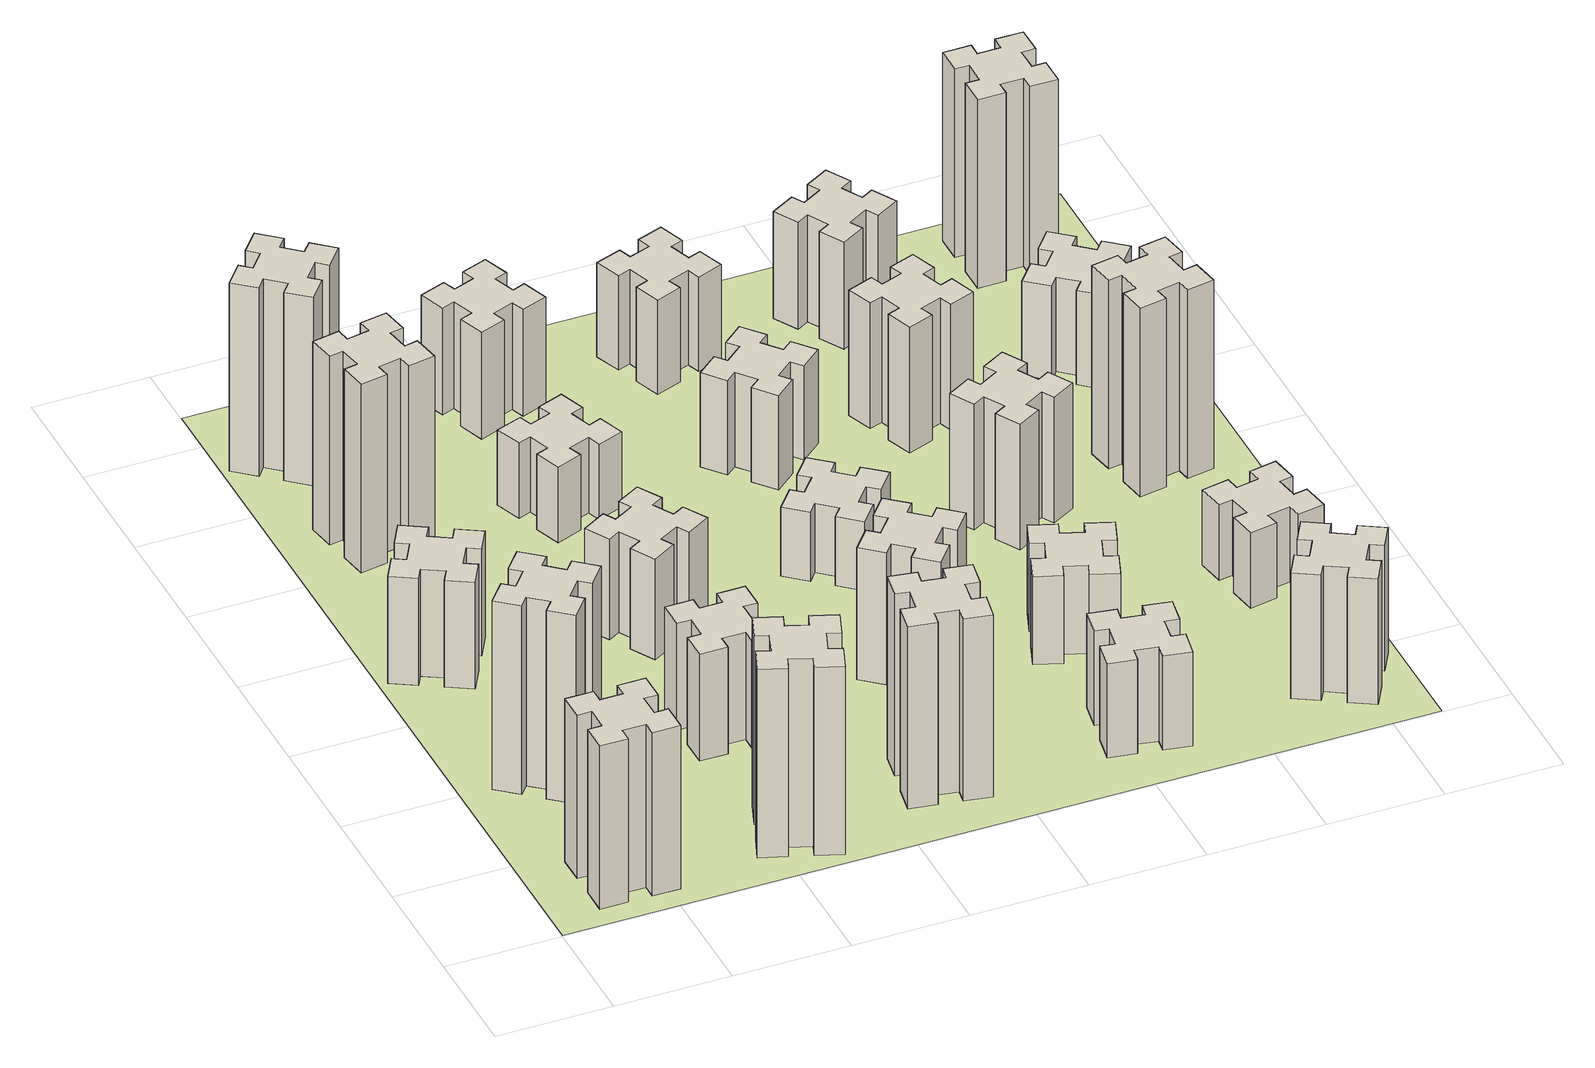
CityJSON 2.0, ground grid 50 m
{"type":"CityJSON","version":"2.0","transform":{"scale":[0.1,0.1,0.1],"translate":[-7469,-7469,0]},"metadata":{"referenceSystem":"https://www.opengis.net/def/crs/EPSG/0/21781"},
"CityObjects":{
"building1":{"type":"Building","attributes":{"class":"1000","function":"1000","usage":"1000","yearOfConstruction":2016,"roofType":"1000","measuredHeight":78,"storeysAboveGround":30,"storeysBelowGround":0},"geometry":[{"type":"Solid","lod":"1","boundaries":[[[[0,1,2,3,4,5,6,7,8,9,10,11,12,13,14,15,16,17,18,19]],[[17,16,20,21]],[[16,15,22,20]],[[15,14,23,22]],[[14,13,24,23]],[[13,12,25,24]],[[12,11,26,25]],[[11,10,27,26]],[[10,9,28,27]],[[9,8,29,28]],[[8,7,30,29]],[[7,6,31,30]],[[6,5,32,31]],[[5,4,33,32]],[[4,3,34,33]],[[3,2,35,34]],[[2,1,36,35]],[[1,0,37,36]],[[0,19,38,37]],[[19,18,39,38]],[[18,17,21,39]],[[24,25,26,27,28,29,30,31,32,33,34,35,36,37,38,39,21,20,22,23]]]]}]},
"building2":{"type":"Building","attributes":{"class":"1000","function":"1000","usage":"1000","yearOfConstruction":2016,"roofType":"1000","measuredHeight":90,"storeysAboveGround":30,"storeysBelowGround":0},"geometry":[{"type":"Solid","lod":"1","boundaries":[[[[40,41,42,43,44,45,46,47,48,49,50,51,52,53,54,55,56,57,58,59]],[[57,56,60,61]],[[56,55,62,60]],[[55,54,63,62]],[[54,53,64,63]],[[53,52,65,64]],[[52,51,66,65]],[[51,50,67,66]],[[50,49,68,67]],[[49,48,69,68]],[[48,47,70,69]],[[47,46,71,70]],[[46,45,72,71]],[[45,44,73,72]],[[44,43,74,73]],[[43,42,75,74]],[[42,41,76,75]],[[41,40,77,76]],[[40,59,78,77]],[[59,58,79,78]],[[58,57,61,79]],[[64,65,66,67,68,69,70,71,72,73,74,75,76,77,78,79,61,60,62,63]]]]}]},
"building3":{"type":"Building","attributes":{"class":"1000","function":"1000","usage":"1000","yearOfConstruction":2016,"roofType":"1000","measuredHeight":51,"storeysAboveGround":30,"storeysBelowGround":0},"geometry":[{"type":"Solid","lod":"1","boundaries":[[[[80,81,82,83,84,85,86,87,88,89,90,91,92,93,94,95,96,97,98,99]],[[97,96,100,101]],[[96,95,102,100]],[[95,94,103,102]],[[94,93,104,103]],[[93,92,105,104]],[[92,91,106,105]],[[91,90,107,106]],[[90,89,108,107]],[[89,88,109,108]],[[88,87,110,109]],[[87,86,111,110]],[[86,85,112,111]],[[85,84,113,112]],[[84,83,114,113]],[[83,82,115,114]],[[82,81,116,115]],[[81,80,117,116]],[[80,99,118,117]],[[99,98,119,118]],[[98,97,101,119]],[[104,105,106,107,108,109,110,111,112,113,114,115,116,117,118,119,101,100,102,103]]]]}]},
"building4":{"type":"Building","attributes":{"class":"1000","function":"1000","usage":"1000","yearOfConstruction":2016,"roofType":"1000","measuredHeight":90,"storeysAboveGround":30,"storeysBelowGround":0},"geometry":[{"type":"Solid","lod":"1","boundaries":[[[[120,121,122,123,124,125,126,127,128,129,130,131,132,133,134,135,136,137,138,139]],[[137,136,140,141]],[[136,135,142,140]],[[135,134,143,142]],[[134,133,144,143]],[[133,132,145,144]],[[132,131,146,145]],[[131,130,147,146]],[[130,129,148,147]],[[129,128,149,148]],[[128,127,150,149]],[[127,126,151,150]],[[126,125,152,151]],[[125,124,153,152]],[[124,123,154,153]],[[123,122,155,154]],[[122,121,156,155]],[[121,120,157,156]],[[120,139,158,157]],[[139,138,159,158]],[[138,137,141,159]],[[144,145,146,147,148,149,150,151,152,153,154,155,156,157,158,159,141,140,142,143]]]]}]},
"building5":{"type":"Building","attributes":{"class":"1000","function":"1000","usage":"1000","yearOfConstruction":2016,"roofType":"1000","measuredHeight":90,"storeysAboveGround":30,"storeysBelowGround":0},"geometry":[{"type":"Solid","lod":"1","boundaries":[[[[160,161,162,163,164,165,166,167,168,169,170,171,172,173,174,175,176,177,178,179]],[[177,176,180,181]],[[176,175,182,180]],[[175,174,183,182]],[[174,173,184,183]],[[173,172,185,184]],[[172,171,186,185]],[[171,170,187,186]],[[170,169,188,187]],[[169,168,189,188]],[[168,167,190,189]],[[167,166,191,190]],[[166,165,192,191]],[[165,164,193,192]],[[164,163,194,193]],[[163,162,195,194]],[[162,161,196,195]],[[161,160,197,196]],[[160,179,198,197]],[[179,178,199,198]],[[178,177,181,199]],[[184,185,186,187,188,189,190,191,192,193,194,195,196,197,198,199,181,180,182,183]]]]}]},
"building6":{"type":"Building","attributes":{"class":"1000","function":"1000","usage":"1000","yearOfConstruction":2016,"roofType":"1000","measuredHeight":90,"storeysAboveGround":30,"storeysBelowGround":0},"geometry":[{"type":"Solid","lod":"1","boundaries":[[[[200,201,202,203,204,205,206,207,208,209,210,211,212,213,214,215,216,217,218,219]],[[217,216,220,221]],[[216,215,222,220]],[[215,214,223,222]],[[214,213,224,223]],[[213,212,225,224]],[[212,211,226,225]],[[211,210,227,226]],[[210,209,228,227]],[[209,208,229,228]],[[208,207,230,229]],[[207,206,231,230]],[[206,205,232,231]],[[205,204,233,232]],[[204,203,234,233]],[[203,202,235,234]],[[202,201,236,235]],[[201,200,237,236]],[[200,219,238,237]],[[219,218,239,238]],[[218,217,221,239]],[[224,225,226,227,228,229,230,231,232,233,234,235,236,237,238,239,221,220,222,223]]]]}]},
"building7":{"type":"Building","attributes":{"class":"1000","function":"1000","usage":"1000","yearOfConstruction":2016,"roofType":"1000","measuredHeight":51,"storeysAboveGround":30,"storeysBelowGround":0},"geometry":[{"type":"Solid","lod":"1","boundaries":[[[[240,241,242,243,244,245,246,247,248,249,250,251,252,253,254,255,256,257,258,259]],[[257,256,260,261]],[[256,255,262,260]],[[255,254,263,262]],[[254,253,264,263]],[[253,252,265,264]],[[252,251,266,265]],[[251,250,267,266]],[[250,249,268,267]],[[249,248,269,268]],[[248,247,270,269]],[[247,246,271,270]],[[246,245,272,271]],[[245,244,273,272]],[[244,243,274,273]],[[243,242,275,274]],[[242,241,276,275]],[[241,240,277,276]],[[240,259,278,277]],[[259,258,279,278]],[[258,257,261,279]],[[264,265,266,267,268,269,270,271,272,273,274,275,276,277,278,279,261,260,262,263]]]]}]},
"building8":{"type":"Building","attributes":{"class":"1000","function":"1000","usage":"1000","yearOfConstruction":2016,"roofType":"1000","measuredHeight":48,"storeysAboveGround":30,"storeysBelowGround":0},"geometry":[{"type":"Solid","lod":"1","boundaries":[[[[280,281,282,283,284,285,286,287,288,289,290,291,292,293,294,295,296,297,298,299]],[[297,296,300,301]],[[296,295,302,300]],[[295,294,303,302]],[[294,293,304,303]],[[293,292,305,304]],[[292,291,306,305]],[[291,290,307,306]],[[290,289,308,307]],[[289,288,309,308]],[[288,287,310,309]],[[287,286,311,310]],[[286,285,312,311]],[[285,284,313,312]],[[284,283,314,313]],[[283,282,315,314]],[[282,281,316,315]],[[281,280,317,316]],[[280,299,318,317]],[[299,298,319,318]],[[298,297,301,319]],[[304,305,306,307,308,309,310,311,312,313,314,315,316,317,318,319,301,300,302,303]]]]}]},
"building9":{"type":"Building","attributes":{"class":"1000","function":"1000","usage":"1000","yearOfConstruction":2016,"roofType":"1000","measuredHeight":87,"storeysAboveGround":30,"storeysBelowGround":0},"geometry":[{"type":"Solid","lod":"1","boundaries":[[[[320,321,322,323,324,325,326,327,328,329,330,331,332,333,334,335,336,337,338,339]],[[337,336,340,341]],[[336,335,342,340]],[[335,334,343,342]],[[334,333,344,343]],[[333,332,345,344]],[[332,331,346,345]],[[331,330,347,346]],[[330,329,348,347]],[[329,328,349,348]],[[328,327,350,349]],[[327,326,351,350]],[[326,325,352,351]],[[325,324,353,352]],[[324,323,354,353]],[[323,322,355,354]],[[322,321,356,355]],[[321,320,357,356]],[[320,339,358,357]],[[339,338,359,358]],[[338,337,341,359]],[[344,345,346,347,348,349,350,351,352,353,354,355,356,357,358,359,341,340,342,343]]]]}]},
"building10":{"type":"Building","attributes":{"class":"1000","function":"1000","usage":"1000","yearOfConstruction":2016,"roofType":"1000","measuredHeight":36,"storeysAboveGround":30,"storeysBelowGround":0},"geometry":[{"type":"Solid","lod":"1","boundaries":[[[[360,361,362,363,364,365,366,367,368,369,370,371,372,373,374,375,376,377,378,379]],[[377,376,380,381]],[[376,375,382,380]],[[375,374,383,382]],[[374,373,384,383]],[[373,372,385,384]],[[372,371,386,385]],[[371,370,387,386]],[[370,369,388,387]],[[369,368,389,388]],[[368,367,390,389]],[[367,366,391,390]],[[366,365,392,391]],[[365,364,393,392]],[[364,363,394,393]],[[363,362,395,394]],[[362,361,396,395]],[[361,360,397,396]],[[360,379,398,397]],[[379,378,399,398]],[[378,377,381,399]],[[384,385,386,387,388,389,390,391,392,393,394,395,396,397,398,399,381,380,382,383]]]]}]},
"building11":{"type":"Building","attributes":{"class":"1000","function":"1000","usage":"1000","yearOfConstruction":2016,"roofType":"1000","measuredHeight":51,"storeysAboveGround":30,"storeysBelowGround":0},"geometry":[{"type":"Solid","lod":"1","boundaries":[[[[400,401,402,403,404,405,406,407,408,409,410,411,412,413,414,415,416,417,418,419]],[[417,416,420,421]],[[416,415,422,420]],[[415,414,423,422]],[[414,413,424,423]],[[413,412,425,424]],[[412,411,426,425]],[[411,410,427,426]],[[410,409,428,427]],[[409,408,429,428]],[[408,407,430,429]],[[407,406,431,430]],[[406,405,432,431]],[[405,404,433,432]],[[404,403,434,433]],[[403,402,435,434]],[[402,401,436,435]],[[401,400,437,436]],[[400,419,438,437]],[[419,418,439,438]],[[418,417,421,439]],[[424,425,426,427,428,429,430,431,432,433,434,435,436,437,438,439,421,420,422,423]]]]}]},
"building12":{"type":"Building","attributes":{"class":"1000","function":"1000","usage":"1000","yearOfConstruction":2016,"roofType":"1000","measuredHeight":63,"storeysAboveGround":30,"storeysBelowGround":0},"geometry":[{"type":"Solid","lod":"1","boundaries":[[[[440,441,442,443,444,445,446,447,448,449,450,451,452,453,454,455,456,457,458,459]],[[457,456,460,461]],[[456,455,462,460]],[[455,454,463,462]],[[454,453,464,463]],[[453,452,465,464]],[[452,451,466,465]],[[451,450,467,466]],[[450,449,468,467]],[[449,448,469,468]],[[448,447,470,469]],[[447,446,471,470]],[[446,445,472,471]],[[445,444,473,472]],[[444,443,474,473]],[[443,442,475,474]],[[442,441,476,475]],[[441,440,477,476]],[[440,459,478,477]],[[459,458,479,478]],[[458,457,461,479]],[[464,465,466,467,468,469,470,471,472,473,474,475,476,477,478,479,461,460,462,463]]]]}]},
"building13":{"type":"Building","attributes":{"class":"1000","function":"1000","usage":"1000","yearOfConstruction":2016,"roofType":"1000","measuredHeight":33,"storeysAboveGround":30,"storeysBelowGround":0},"geometry":[{"type":"Solid","lod":"1","boundaries":[[[[480,481,482,483,484,485,486,487,488,489,490,491,492,493,494,495,496,497,498,499]],[[497,496,500,501]],[[496,495,502,500]],[[495,494,503,502]],[[494,493,504,503]],[[493,492,505,504]],[[492,491,506,505]],[[491,490,507,506]],[[490,489,508,507]],[[489,488,509,508]],[[488,487,510,509]],[[487,486,511,510]],[[486,485,512,511]],[[485,484,513,512]],[[484,483,514,513]],[[483,482,515,514]],[[482,481,516,515]],[[481,480,517,516]],[[480,499,518,517]],[[499,498,519,518]],[[498,497,501,519]],[[504,505,506,507,508,509,510,511,512,513,514,515,516,517,518,519,501,500,502,503]]]]}]},
"building14":{"type":"Building","attributes":{"class":"1000","function":"1000","usage":"1000","yearOfConstruction":2016,"roofType":"1000","measuredHeight":45,"storeysAboveGround":30,"storeysBelowGround":0},"geometry":[{"type":"Solid","lod":"1","boundaries":[[[[520,521,522,523,524,525,526,527,528,529,530,531,532,533,534,535,536,537,538,539]],[[537,536,540,541]],[[536,535,542,540]],[[535,534,543,542]],[[534,533,544,543]],[[533,532,545,544]],[[532,531,546,545]],[[531,530,547,546]],[[530,529,548,547]],[[529,528,549,548]],[[528,527,550,549]],[[527,526,551,550]],[[526,525,552,551]],[[525,524,553,552]],[[524,523,554,553]],[[523,522,555,554]],[[522,521,556,555]],[[521,520,557,556]],[[520,539,558,557]],[[539,538,559,558]],[[538,537,541,559]],[[544,545,546,547,548,549,550,551,552,553,554,555,556,557,558,559,541,540,542,543]]]]}]},
"building15":{"type":"Building","attributes":{"class":"1000","function":"1000","usage":"1000","yearOfConstruction":2016,"roofType":"1000","measuredHeight":45,"storeysAboveGround":30,"storeysBelowGround":0},"geometry":[{"type":"Solid","lod":"1","boundaries":[[[[560,561,562,563,564,565,566,567,568,569,570,571,572,573,574,575,576,577,578,579]],[[577,576,580,581]],[[576,575,582,580]],[[575,574,583,582]],[[574,573,584,583]],[[573,572,585,584]],[[572,571,586,585]],[[571,570,587,586]],[[570,569,588,587]],[[569,568,589,588]],[[568,567,590,589]],[[567,566,591,590]],[[566,565,592,591]],[[565,564,593,592]],[[564,563,594,593]],[[563,562,595,594]],[[562,561,596,595]],[[561,560,597,596]],[[560,579,598,597]],[[579,578,599,598]],[[578,577,581,599]],[[584,585,586,587,588,589,590,591,592,593,594,595,596,597,598,599,581,580,582,583]]]]}]},
"building16":{"type":"Building","attributes":{"class":"1000","function":"1000","usage":"1000","yearOfConstruction":2016,"roofType":"1000","measuredHeight":45,"storeysAboveGround":30,"storeysBelowGround":0},"geometry":[{"type":"Solid","lod":"1","boundaries":[[[[600,601,602,603,604,605,606,607,608,609,610,611,612,613,614,615,616,617,618,619]],[[617,616,620,621]],[[616,615,622,620]],[[615,614,623,622]],[[614,613,624,623]],[[613,612,625,624]],[[612,611,626,625]],[[611,610,627,626]],[[610,609,628,627]],[[609,608,629,628]],[[608,607,630,629]],[[607,606,631,630]],[[606,605,632,631]],[[605,604,633,632]],[[604,603,634,633]],[[603,602,635,634]],[[602,601,636,635]],[[601,600,637,636]],[[600,619,638,637]],[[619,618,639,638]],[[618,617,621,639]],[[624,625,626,627,628,629,630,631,632,633,634,635,636,637,638,639,621,620,622,623]]]]}]},
"building17":{"type":"Building","attributes":{"class":"1000","function":"1000","usage":"1000","yearOfConstruction":2016,"roofType":"1000","measuredHeight":42,"storeysAboveGround":30,"storeysBelowGround":0},"geometry":[{"type":"Solid","lod":"1","boundaries":[[[[640,641,642,643,644,645,646,647,648,649,650,651,652,653,654,655,656,657,658,659]],[[657,656,660,661]],[[656,655,662,660]],[[655,654,663,662]],[[654,653,664,663]],[[653,652,665,664]],[[652,651,666,665]],[[651,650,667,666]],[[650,649,668,667]],[[649,648,669,668]],[[648,647,670,669]],[[647,646,671,670]],[[646,645,672,671]],[[645,644,673,672]],[[644,643,674,673]],[[643,642,675,674]],[[642,641,676,675]],[[641,640,677,676]],[[640,659,678,677]],[[659,658,679,678]],[[658,657,661,679]],[[664,665,666,667,668,669,670,671,672,673,674,675,676,677,678,679,661,660,662,663]]]]}]},
"building18":{"type":"Building","attributes":{"class":"1000","function":"1000","usage":"1000","yearOfConstruction":2016,"roofType":"1000","measuredHeight":60,"storeysAboveGround":30,"storeysBelowGround":0},"geometry":[{"type":"Solid","lod":"1","boundaries":[[[[680,681,682,683,684,685,686,687,688,689,690,691,692,693,694,695,696,697,698,699]],[[697,696,700,701]],[[696,695,702,700]],[[695,694,703,702]],[[694,693,704,703]],[[693,692,705,704]],[[692,691,706,705]],[[691,690,707,706]],[[690,689,708,707]],[[689,688,709,708]],[[688,687,710,709]],[[687,686,711,710]],[[686,685,712,711]],[[685,684,713,712]],[[684,683,714,713]],[[683,682,715,714]],[[682,681,716,715]],[[681,680,717,716]],[[680,699,718,717]],[[699,698,719,718]],[[698,697,701,719]],[[704,705,706,707,708,709,710,711,712,713,714,715,716,717,718,719,701,700,702,703]]]]}]},
"building19":{"type":"Building","attributes":{"class":"1000","function":"1000","usage":"1000","yearOfConstruction":2016,"roofType":"1000","measuredHeight":60,"storeysAboveGround":30,"storeysBelowGround":0},"geometry":[{"type":"Solid","lod":"1","boundaries":[[[[720,721,722,723,724,725,726,727,728,729,730,731,732,733,734,735,736,737,738,739]],[[737,736,740,741]],[[736,735,742,740]],[[735,734,743,742]],[[734,733,744,743]],[[733,732,745,744]],[[732,731,746,745]],[[731,730,747,746]],[[730,729,748,747]],[[729,728,749,748]],[[728,727,750,749]],[[727,726,751,750]],[[726,725,752,751]],[[725,724,753,752]],[[724,723,754,753]],[[723,722,755,754]],[[722,721,756,755]],[[721,720,757,756]],[[720,739,758,757]],[[739,738,759,758]],[[738,737,741,759]],[[744,745,746,747,748,749,750,751,752,753,754,755,756,757,758,759,741,740,742,743]]]]}]},
"building20":{"type":"Building","attributes":{"class":"1000","function":"1000","usage":"1000","yearOfConstruction":2016,"roofType":"1000","measuredHeight":60,"storeysAboveGround":30,"storeysBelowGround":0},"geometry":[{"type":"Solid","lod":"1","boundaries":[[[[760,761,762,763,764,765,766,767,768,769,770,771,772,773,774,775,776,777,778,779]],[[777,776,780,781]],[[776,775,782,780]],[[775,774,783,782]],[[774,773,784,783]],[[773,772,785,784]],[[772,771,786,785]],[[771,770,787,786]],[[770,769,788,787]],[[769,768,789,788]],[[768,767,790,789]],[[767,766,791,790]],[[766,765,792,791]],[[765,764,793,792]],[[764,763,794,793]],[[763,762,795,794]],[[762,761,796,795]],[[761,760,797,796]],[[760,779,798,797]],[[779,778,799,798]],[[778,777,781,799]],[[784,785,786,787,788,789,790,791,792,793,794,795,796,797,798,799,781,780,782,783]]]]}]},
"building21":{"type":"Building","attributes":{"class":"1000","function":"1000","usage":"1000","yearOfConstruction":2016,"roofType":"1000","measuredHeight":51,"storeysAboveGround":30,"storeysBelowGround":0},"geometry":[{"type":"Solid","lod":"1","boundaries":[[[[800,801,802,803,804,805,806,807,808,809,810,811,812,813,814,815,816,817,818,819]],[[817,816,820,821]],[[816,815,822,820]],[[815,814,823,822]],[[814,813,824,823]],[[813,812,825,824]],[[812,811,826,825]],[[811,810,827,826]],[[810,809,828,827]],[[809,808,829,828]],[[808,807,830,829]],[[807,806,831,830]],[[806,805,832,831]],[[805,804,833,832]],[[804,803,834,833]],[[803,802,835,834]],[[802,801,836,835]],[[801,800,837,836]],[[800,819,838,837]],[[819,818,839,838]],[[818,817,821,839]],[[824,825,826,827,828,829,830,831,832,833,834,835,836,837,838,839,821,820,822,823]]]]}]},
"building22":{"type":"Building","attributes":{"class":"1000","function":"1000","usage":"1000","yearOfConstruction":2016,"roofType":"1000","measuredHeight":36,"storeysAboveGround":30,"storeysBelowGround":0},"geometry":[{"type":"Solid","lod":"1","boundaries":[[[[840,841,842,843,844,845,846,847,848,849,850,851,852,853,854,855,856,857,858,859]],[[857,856,860,861]],[[856,855,862,860]],[[855,854,863,862]],[[854,853,864,863]],[[853,852,865,864]],[[852,851,866,865]],[[851,850,867,866]],[[850,849,868,867]],[[849,848,869,868]],[[848,847,870,869]],[[847,846,871,870]],[[846,845,872,871]],[[845,844,873,872]],[[844,843,874,873]],[[843,842,875,874]],[[842,841,876,875]],[[841,840,877,876]],[[840,859,878,877]],[[859,858,879,878]],[[858,857,861,879]],[[864,865,866,867,868,869,870,871,872,873,874,875,876,877,878,879,861,860,862,863]]]]}]},
"building23":{"type":"Building","attributes":{"class":"1000","function":"1000","usage":"1000","yearOfConstruction":2016,"roofType":"1000","measuredHeight":90,"storeysAboveGround":30,"storeysBelowGround":0},"geometry":[{"type":"Solid","lod":"1","boundaries":[[[[880,881,882,883,884,885,886,887,888,889,890,891,892,893,894,895,896,897,898,899]],[[897,896,900,901]],[[896,895,902,900]],[[895,894,903,902]],[[894,893,904,903]],[[893,892,905,904]],[[892,891,906,905]],[[891,890,907,906]],[[890,889,908,907]],[[889,888,909,908]],[[888,887,910,909]],[[887,886,911,910]],[[886,885,912,911]],[[885,884,913,912]],[[884,883,914,913]],[[883,882,915,914]],[[882,881,916,915]],[[881,880,917,916]],[[880,899,918,917]],[[899,898,919,918]],[[898,897,901,919]],[[904,905,906,907,908,909,910,911,912,913,914,915,916,917,918,919,901,900,902,903]]]]}]},
"building24":{"type":"Building","attributes":{"class":"1000","function":"1000","usage":"1000","yearOfConstruction":2016,"roofType":"1000","measuredHeight":45,"storeysAboveGround":30,"storeysBelowGround":0},"geometry":[{"type":"Solid","lod":"1","boundaries":[[[[920,921,922,923,924,925,926,927,928,929,930,931,932,933,934,935,936,937,938,939]],[[937,936,940,941]],[[936,935,942,940]],[[935,934,943,942]],[[934,933,944,943]],[[933,932,945,944]],[[932,931,946,945]],[[931,930,947,946]],[[930,929,948,947]],[[929,928,949,948]],[[928,927,950,949]],[[927,926,951,950]],[[926,925,952,951]],[[925,924,953,952]],[[924,923,954,953]],[[923,922,955,954]],[[922,921,956,955]],[[921,920,957,956]],[[920,939,958,957]],[[939,938,959,958]],[[938,937,941,959]],[[944,945,946,947,948,949,950,951,952,953,954,955,956,957,958,959,941,940,942,943]]]]}]},
"building25":{"type":"Building","attributes":{"class":"1000","function":"1000","usage":"1000","yearOfConstruction":2016,"roofType":"1000","measuredHeight":90,"storeysAboveGround":30,"storeysBelowGround":0},"geometry":[{"type":"Solid","lod":"1","boundaries":[[[[960,961,962,963,964,965,966,967,968,969,970,971,972,973,974,975,976,977,978,979]],[[977,976,980,981]],[[976,975,982,980]],[[975,974,983,982]],[[974,973,984,983]],[[973,972,985,984]],[[972,971,986,985]],[[971,970,987,986]],[[970,969,988,987]],[[969,968,989,988]],[[968,967,990,989]],[[967,966,991,990]],[[966,965,992,991]],[[965,964,993,992]],[[964,963,994,993]],[[963,962,995,994]],[[962,961,996,995]],[[961,960,997,996]],[[960,979,998,997]],[[979,978,999,998]],[[978,977,981,999]],[[984,985,986,987,988,989,990,991,992,993,994,995,996,997,998,999,981,980,982,983]]]]}]},
"landuse1":{"type":"LandUse","attributes":{"name":"plot1","function":"1010"},"geometry":[{"type":"MultiSurface","lod":"1","boundaries":[[[1000,1001,1002,1003]]]}]}
},
"vertices":[
[265,325,0],[265,225,0],[205,225,0],[205,105,0],[325,105,0],[325,165,0],[425,165,0],[425,105,0],[545,105,0],[545,225,0],[485,225,0],[485,325,0],[545,325,0],[545,445,0],[425,445,0],[425,385,0],[325,385,0],[325,445,0],[205,445,0],[205,325,0],[325,385,780],[325,445,780],[425,385,780],[425,445,780],[545,445,780],[545,325,780],[485,325,780],[485,225,780],[545,225,780],[545,105,780],[425,105,780],[425,165,780],[325,165,780],[325,105,780],[205,105,780],[205,225,780],[265,225,780],[265,325,780],[205,325,780],[205,445,780],
[484,1067,0],[408,1132,0],[446,1178,0],[354,1255,0],[277,1163,0],[323,1124,0],[259,1048,0],[213,1086,0],[136,994,0],[228,917,0],[266,963,0],[343,899,0],[304,853,0],[396,776,0],[473,868,0],[427,906,0],[492,983,0],[538,944,0],[615,1036,0],[523,1113,0],[492,983,900],[538,944,900],[427,906,900],[473,868,900],[396,776,900],[304,853,900],[343,899,900],[266,963,900],[228,917,900],[136,994,900],[213,1086,900],[259,1048,900],[323,1124,900],[277,1163,900],[354,1255,900],[446,1178,900],[408,1132,900],[484,1067,900],[523,1113,900],[615,1036,900],
[374,1926,0],[287,1976,0],[317,2028,0],[213,2088,0],[153,1984,0],[205,1954,0],[155,1867,0],[103,1897,0],[43,1793,0],[147,1733,0],[177,1785,0],[264,1735,0],[234,1683,0],[338,1623,0],[398,1727,0],[346,1757,0],[396,1844,0],[448,1814,0],[508,1918,0],[404,1978,0],[396,1844,510],[448,1814,510],[346,1757,510],[398,1727,510],[338,1623,510],[234,1683,510],[264,1735,510],[177,1785,510],[147,1733,510],[43,1793,510],[103,1897,510],[155,1867,510],[205,1954,510],[153,1984,510],[213,2088,510],[317,2028,510],[287,1976,510],[374,1926,510],[404,1978,510],[508,1918,510],
[405,2812,0],[307,2795,0],[297,2854,0],[178,2833,0],[199,2715,0],[258,2725,0],[276,2627,0],[217,2617,0],[237,2498,0],[356,2519,0],[345,2578,0],[444,2596,0],[454,2537,0],[572,2557,0],[551,2676,0],[492,2665,0],[475,2764,0],[534,2774,0],[513,2892,0],[395,2871,0],[475,2764,900],[534,2774,900],[492,2665,900],[551,2676,900],[572,2557,900],[454,2537,900],[444,2596,900],[345,2578,900],[356,2519,900],[237,2498,900],[217,2617,900],[276,2627,900],[258,2725,900],[199,2715,900],[178,2833,900],[297,2854,900],[307,2795,900],[405,2812,900],[395,2871,900],[513,2892,900],
[1029,360,0],[995,266,0],[939,287,0],[897,174,0],[1010,133,0],[1031,189,0],[1125,155,0],[1104,99,0],[1217,57,0],[1258,170,0],[1202,191,0],[1236,285,0],[1292,264,0],[1333,377,0],[1220,418,0],[1200,362,0],[1106,396,0],[1127,452,0],[1014,493,0],[973,380,0],[1106,396,900],[1127,452,900],[1200,362,900],[1220,418,900],[1333,377,900],[1292,264,900],[1236,285,900],[1202,191,900],[1258,170,900],[1217,57,900],[1104,99,900],[1125,155,900],[1031,189,900],[1010,133,900],[897,174,900],[939,287,900],[995,266,900],[1029,360,900],[973,380,900],[1014,493,900],
[384,3387,0],[308,3452,0],[346,3498,0],[254,3575,0],[177,3483,0],[223,3444,0],[159,3368,0],[113,3406,0],[36,3314,0],[128,3237,0],[166,3283,0],[243,3219,0],[204,3173,0],[296,3096,0],[373,3188,0],[327,3226,0],[392,3303,0],[438,3264,0],[515,3356,0],[423,3433,0],[392,3303,900],[438,3264,900],[327,3226,900],[373,3188,900],[296,3096,900],[204,3173,900],[243,3219,900],[166,3283,900],[128,3237,900],[36,3314,900],[113,3406,900],[159,3368,900],[223,3444,900],[177,3483,900],[254,3575,900],[346,3498,900],[308,3452,900],[384,3387,900],[423,3433,900],[515,3356,900],
[1165,1125,0],[1065,1125,0],[1065,1185,0],[945,1185,0],[945,1065,0],[1005,1065,0],[1005,965,0],[945,965,0],[945,845,0],[1065,845,0],[1065,905,0],[1165,905,0],[1165,845,0],[1285,845,0],[1285,965,0],[1225,965,0],[1225,1065,0],[1285,1065,0],[1285,1185,0],[1165,1185,0],[1225,1065,510],[1285,1065,510],[1225,965,510],[1285,965,510],[1285,845,510],[1165,845,510],[1165,905,510],[1065,905,510],[1065,845,510],[945,845,510],[945,965,510],[1005,965,510],[1005,1065,510],[945,1065,510],[945,1185,510],[1065,1185,510],[1065,1125,510],[1165,1125,510],[1165,1185,510],[1285,1185,510],
[995,1744,0],[1045,1657,0],[993,1627,0],[1053,1523,0],[1157,1583,0],[1127,1635,0],[1214,1685,0],[1244,1633,0],[1348,1693,0],[1288,1797,0],[1236,1767,0],[1186,1854,0],[1238,1884,0],[1178,1988,0],[1074,1928,0],[1104,1876,0],[1017,1826,0],[987,1878,0],[883,1818,0],[943,1714,0],[1017,1826,480],[987,1878,480],[1104,1876,480],[1074,1928,480],[1178,1988,480],[1238,1884,480],[1186,1854,480],[1236,1767,480],[1288,1797,480],[1348,1693,480],[1244,1633,480],[1214,1685,480],[1127,1635,480],[1157,1583,480],[1053,1523,480],[993,1627,480],[1045,1657,480],[995,1744,480],[943,1714,480],[883,1818,480],
[1855,307,0],[1872,405,0],[1931,395,0],[1952,513,0],[1834,534,0],[1824,475,0],[1725,492,0],[1736,551,0],[1617,572,0],[1597,454,0],[1656,444,0],[1638,345,0],[1579,356,0],[1558,237,0],[1677,217,0],[1687,276,0],[1785,258,0],[1775,199,0],[1893,178,0],[1914,297,0],[1785,258,870],[1775,199,870],[1687,276,870],[1677,217,870],[1558,237,870],[1579,356,870],[1638,345,870],[1656,444,870],[1597,454,870],[1617,572,870],[1736,551,870],[1725,492,870],[1824,475,870],[1834,534,870],[1952,513,870],[1931,395,870],[1872,405,870],[1855,307,870],[1914,297,870],[1893,178,870],
[1125,2716,0],[1031,2682,0],[1010,2738,0],[897,2697,0],[939,2584,0],[995,2605,0],[1029,2511,0],[973,2490,0],[1014,2377,0],[1127,2419,0],[1106,2475,0],[1200,2509,0],[1220,2453,0],[1333,2494,0],[1292,2607,0],[1236,2586,0],[1202,2680,0],[1258,2700,0],[1217,2813,0],[1104,2772,0],[1202,2680,360],[1258,2700,360],[1236,2586,360],[1292,2607,360],[1333,2494,360],[1220,2453,360],[1200,2509,360],[1106,2475,360],[1127,2419,360],[1014,2377,360],[973,2490,360],[1029,2511,360],[995,2605,360],[939,2584,360],[897,2697,360],[1010,2738,360],[1031,2682,360],[1125,2716,360],[1104,2772,360],[1217,2813,360],
[1125,3456,0],[1031,3422,0],[1010,3478,0],[897,3437,0],[939,3324,0],[995,3345,0],[1029,3251,0],[973,3230,0],[1014,3117,0],[1127,3159,0],[1106,3215,0],[1200,3249,0],[1220,3193,0],[1333,3234,0],[1292,3347,0],[1236,3326,0],[1202,3420,0],[1258,3440,0],[1217,3553,0],[1104,3512,0],[1202,3420,510],[1258,3440,510],[1236,3326,510],[1292,3347,510],[1333,3234,510],[1220,3193,510],[1200,3249,510],[1106,3215,510],[1127,3159,510],[1014,3117,510],[973,3230,510],[1029,3251,510],[995,3345,510],[939,3324,510],[897,3437,510],[1010,3478,510],[1031,3422,510],[1125,3456,510],[1104,3512,510],[1217,3553,510],
[2007,1006,0],[2072,1083,0],[2118,1044,0],[2195,1136,0],[2103,1213,0],[2064,1167,0],[1988,1232,0],[2026,1278,0],[1934,1355,0],[1857,1263,0],[1903,1224,0],[1839,1148,0],[1793,1186,0],[1716,1094,0],[1808,1017,0],[1846,1063,0],[1923,999,0],[1884,953,0],[1976,876,0],[2053,968,0],[1923,999,630],[1884,953,630],[1846,1063,630],[1808,1017,630],[1716,1094,630],[1793,1186,630],[1839,1148,630],[1903,1224,630],[1857,1263,630],[1934,1355,630],[2026,1278,630],[1988,1232,630],[2064,1167,630],[2103,1213,630],[2195,1136,630],[2118,1044,630],[2072,1083,630],[2007,1006,630],[2053,968,630],[1976,876,630],
[2007,1746,0],[2072,1823,0],[2118,1784,0],[2195,1876,0],[2103,1953,0],[2064,1907,0],[1988,1972,0],[2026,2018,0],[1934,2095,0],[1857,2003,0],[1903,1964,0],[1839,1888,0],[1793,1926,0],[1716,1834,0],[1808,1757,0],[1846,1803,0],[1923,1739,0],[1884,1693,0],[1976,1616,0],[2053,1708,0],[1923,1739,330],[1884,1693,330],[1846,1803,330],[1808,1757,330],[1716,1834,330],[1793,1926,330],[1839,1888,330],[1903,1964,330],[1857,2003,330],[1934,2095,330],[2026,2018,330],[1988,1972,330],[2064,1907,330],[2103,1953,330],[2195,1876,330],[2118,1784,330],[2072,1823,330],[2007,1746,330],[2053,1708,330],[1976,1616,330],
[2664,475,0],[2565,492,0],[2576,551,0],[2457,572,0],[2437,454,0],[2496,444,0],[2478,345,0],[2419,356,0],[2398,237,0],[2517,217,0],[2527,276,0],[2625,258,0],[2615,199,0],[2733,178,0],[2754,297,0],[2695,307,0],[2712,405,0],[2771,395,0],[2792,513,0],[2674,534,0],[2712,405,450],[2771,395,450],[2695,307,450],[2754,297,450],[2733,178,450],[2615,199,450],[2625,258,450],[2527,276,450],[2517,217,450],[2398,237,450],[2419,356,450],[2478,345,450],[2496,444,450],[2437,454,450],[2457,572,450],[2576,551,450],[2565,492,450],[2664,475,450],[2674,534,450],[2792,513,450],
[1988,2479,0],[2064,2543,0],[2103,2497,0],[2195,2574,0],[2118,2666,0],[2072,2628,0],[2007,2704,0],[2053,2743,0],[1976,2835,0],[1884,2758,0],[1923,2712,0],[1846,2647,0],[1808,2693,0],[1716,2616,0],[1793,2524,0],[1839,2563,0],[1903,2486,0],[1857,2448,0],[1934,2356,0],[2026,2433,0],[1903,2486,450],[1857,2448,450],[1839,2563,450],[1793,2524,450],[1716,2616,450],[1808,2693,450],[1846,2647,450],[1923,2712,450],[1884,2758,450],[1976,2835,450],[2053,2743,450],[2007,2704,450],[2072,2628,450],[2118,2666,450],[2195,2574,450],[2103,2497,450],[2064,2543,450],[1988,2479,450],[2026,2433,450],[1934,2356,450],
[1865,3456,0],[1771,3422,0],[1750,3478,0],[1637,3437,0],[1679,3324,0],[1735,3345,0],[1769,3251,0],[1713,3230,0],[1754,3117,0],[1867,3159,0],[1846,3215,0],[1940,3249,0],[1960,3193,0],[2073,3234,0],[2032,3347,0],[1976,3326,0],[1942,3420,0],[1998,3440,0],[1957,3553,0],[1844,3512,0],[1942,3420,450],[1998,3440,450],[1976,3326,450],[2032,3347,450],[2073,3234,450],[1960,3193,450],[1940,3249,450],[1846,3215,450],[1867,3159,450],[1754,3117,450],[1713,3230,450],[1769,3251,450],[1735,3345,450],[1679,3324,450],[1637,3437,450],[1750,3478,450],[1771,3422,450],[1865,3456,450],[1844,3512,450],[1957,3553,450],
[2682,931,0],[2716,1025,0],[2772,1004,0],[2813,1117,0],[2700,1158,0],[2680,1102,0],[2586,1136,0],[2607,1192,0],[2494,1233,0],[2453,1120,0],[2509,1100,0],[2475,1006,0],[2419,1027,0],[2377,914,0],[2490,873,0],[2511,929,0],[2605,895,0],[2584,839,0],[2697,797,0],[2738,910,0],[2605,895,420],[2584,839,420],[2511,929,420],[2490,873,420],[2377,914,420],[2419,1027,420],[2475,1006,420],[2509,1100,420],[2453,1120,420],[2494,1233,420],[2607,1192,420],[2586,1136,420],[2680,1102,420],[2700,1158,420],[2813,1117,420],[2772,1004,420],[2716,1025,420],[2682,931,420],[2738,910,420],[2697,797,420],
[2816,1867,0],[2766,1954,0],[2818,1984,0],[2758,2088,0],[2654,2028,0],[2684,1976,0],[2597,1926,0],[2567,1978,0],[2463,1918,0],[2523,1814,0],[2575,1844,0],[2625,1757,0],[2573,1727,0],[2633,1623,0],[2737,1683,0],[2707,1735,0],[2794,1785,0],[2824,1733,0],[2928,1793,0],[2868,1897,0],[2794,1785,600],[2824,1733,600],[2707,1735,600],[2737,1683,600],[2633,1623,600],[2573,1727,600],[2625,1757,600],[2575,1844,600],[2523,1814,600],[2463,1918,600],[2567,1978,600],[2597,1926,600],[2684,1976,600],[2654,2028,600],[2758,2088,600],[2818,1984,600],[2766,1954,600],[2816,1867,600],[2868,1897,600],[2928,1793,600],
[2586,2475,0],[2680,2509,0],[2700,2453,0],[2813,2494,0],[2772,2607,0],[2716,2586,0],[2682,2680,0],[2738,2700,0],[2697,2813,0],[2584,2772,0],[2605,2716,0],[2511,2682,0],[2490,2738,0],[2377,2697,0],[2419,2584,0],[2475,2605,0],[2509,2511,0],[2453,2490,0],[2494,2377,0],[2607,2419,0],[2509,2511,600],[2453,2490,600],[2475,2605,600],[2419,2584,600],[2377,2697,600],[2490,2738,600],[2511,2682,600],[2605,2716,600],[2584,2772,600],[2697,2813,600],[2738,2700,600],[2682,2680,600],[2716,2586,600],[2772,2607,600],[2813,2494,600],[2700,2453,600],[2680,2509,600],[2586,2475,600],[2607,2419,600],[2494,2377,600],
[3365,474,0],[3315,387,0],[3263,417,0],[3203,313,0],[3307,253,0],[3337,305,0],[3424,255,0],[3394,203,0],[3498,143,0],[3558,247,0],[3506,277,0],[3556,364,0],[3608,334,0],[3668,438,0],[3564,498,0],[3534,446,0],[3447,496,0],[3477,548,0],[3373,608,0],[3313,504,0],[3447,496,600],[3477,548,600],[3534,446,600],[3564,498,600],[3668,438,600],[3608,334,600],[3556,364,600],[3506,277,600],[3558,247,600],[3498,143,600],[3394,203,600],[3424,255,600],[3337,305,600],[3307,253,600],[3203,313,600],[3263,417,600],[3315,387,600],[3365,474,600],[3313,504,600],[3373,608,600],
[2716,3347,0],[2666,3434,0],[2718,3464,0],[2658,3568,0],[2554,3508,0],[2584,3456,0],[2497,3406,0],[2467,3458,0],[2363,3398,0],[2423,3294,0],[2475,3324,0],[2525,3237,0],[2473,3207,0],[2533,3103,0],[2637,3163,0],[2607,3215,0],[2694,3265,0],[2724,3213,0],[2828,3273,0],[2768,3377,0],[2694,3265,510],[2724,3213,510],[2607,3215,510],[2637,3163,510],[2533,3103,510],[2473,3207,510],[2525,3237,510],[2475,3324,510],[2423,3294,510],[2363,3398,510],[2467,3458,510],[2497,3406,510],[2584,3456,510],[2554,3508,510],[2658,3568,510],[2718,3464,510],[2666,3434,510],[2716,3347,510],[2768,3377,510],[2828,3273,510],
[3465,1232,0],[3367,1215,0],[3357,1274,0],[3238,1253,0],[3259,1135,0],[3318,1145,0],[3336,1047,0],[3277,1037,0],[3297,918,0],[3416,939,0],[3405,998,0],[3504,1016,0],[3514,957,0],[3632,977,0],[3611,1096,0],[3552,1085,0],[3535,1184,0],[3594,1194,0],[3573,1312,0],[3455,1291,0],[3535,1184,360],[3594,1194,360],[3552,1085,360],[3611,1096,360],[3632,977,360],[3514,957,360],[3504,1016,360],[3405,998,360],[3416,939,360],[3297,918,360],[3277,1037,360],[3336,1047,360],[3318,1145,360],[3259,1135,360],[3238,1253,360],[3357,1274,360],[3367,1215,360],[3465,1232,360],[3455,1291,360],[3573,1312,360],
[3365,2072,0],[3267,2055,0],[3257,2114,0],[3138,2093,0],[3159,1975,0],[3218,1985,0],[3236,1887,0],[3177,1877,0],[3197,1758,0],[3316,1779,0],[3305,1838,0],[3404,1856,0],[3414,1797,0],[3532,1817,0],[3511,1936,0],[3452,1925,0],[3435,2024,0],[3494,2034,0],[3473,2152,0],[3355,2131,0],[3435,2024,900],[3494,2034,900],[3452,1925,900],[3511,1936,900],[3532,1817,900],[3414,1797,900],[3404,1856,900],[3305,1838,900],[3316,1779,900],[3197,1758,900],[3177,1877,900],[3236,1887,900],[3218,1985,900],[3159,1975,900],[3138,2093,900],[3257,2114,900],[3267,2055,900],[3365,2072,900],[3355,2131,900],[3473,2152,900],
[3444,2747,0],[3368,2812,0],[3406,2858,0],[3314,2935,0],[3237,2843,0],[3283,2804,0],[3219,2728,0],[3173,2766,0],[3096,2674,0],[3188,2597,0],[3226,2643,0],[3303,2579,0],[3264,2533,0],[3356,2456,0],[3433,2548,0],[3387,2586,0],[3452,2663,0],[3498,2624,0],[3575,2716,0],[3483,2793,0],[3452,2663,450],[3498,2624,450],[3387,2586,450],[3433,2548,450],[3356,2456,450],[3264,2533,450],[3303,2579,450],[3226,2643,450],[3188,2597,450],[3096,2674,450],[3173,2766,450],[3219,2728,450],[3283,2804,450],[3237,2843,450],[3314,2935,450],[3406,2858,450],[3368,2812,450],[3444,2747,450],[3483,2793,450],[3575,2716,450],
[3285,3325,0],[3385,3325,0],[3385,3265,0],[3505,3265,0],[3505,3385,0],[3445,3385,0],[3445,3485,0],[3505,3485,0],[3505,3605,0],[3385,3605,0],[3385,3545,0],[3285,3545,0],[3285,3605,0],[3165,3605,0],[3165,3485,0],[3225,3485,0],[3225,3385,0],[3165,3385,0],[3165,3265,0],[3285,3265,0],[3225,3385,900],[3165,3385,900],[3225,3485,900],[3165,3485,900],[3165,3605,900],[3285,3605,900],[3285,3545,900],[3385,3545,900],[3385,3605,900],[3505,3605,900],[3505,3485,900],[3445,3485,900],[3445,3385,900],[3505,3385,900],[3505,3265,900],[3385,3265,900],[3385,3325,900],[3285,3325,900],[3285,3265,900],[3165,3265,900],
[5,3705,0],[3705,3705,0],[3705,5,0],[5,5,0]
]}
